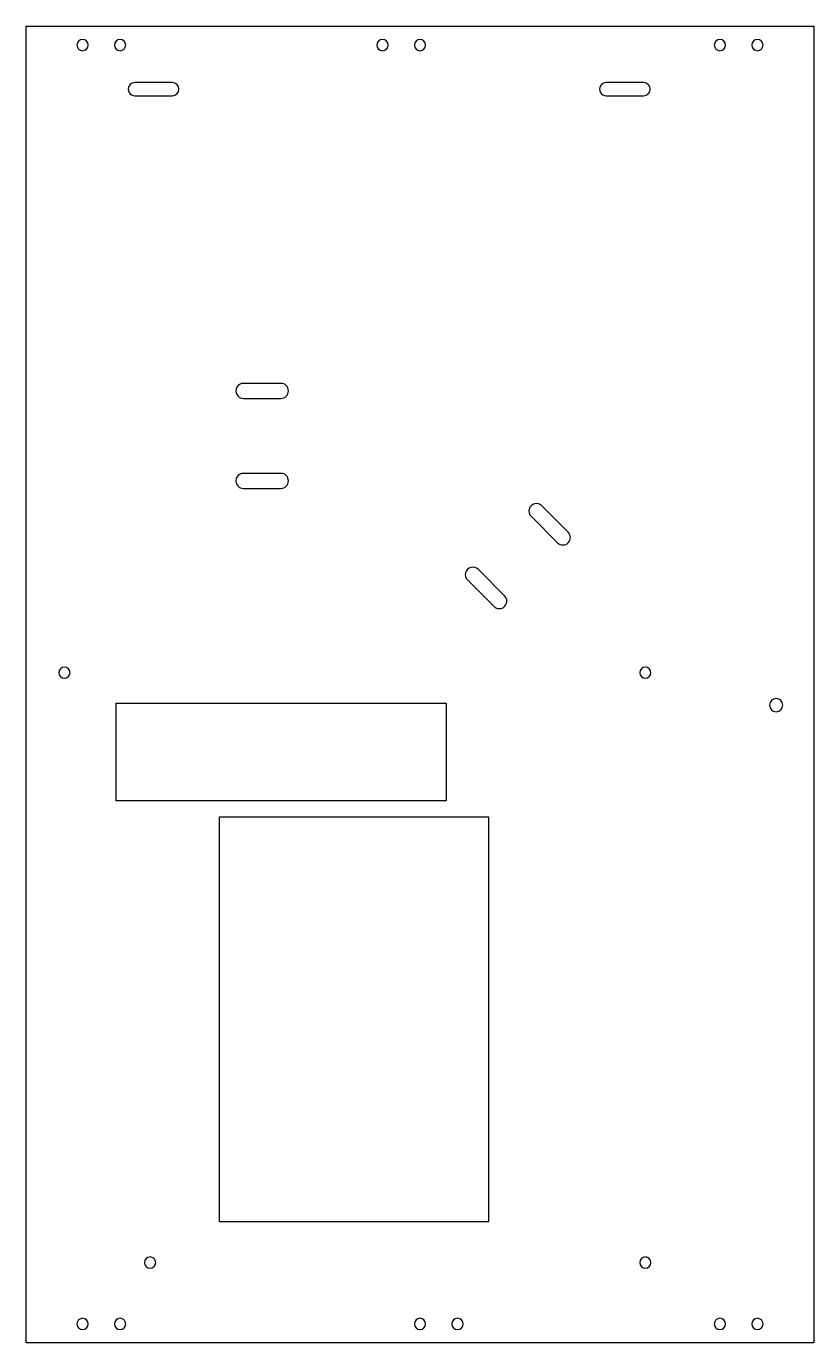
# Model space of a CAD drawing. Header units: millimetres. Extents: x -85 to 125, y -185 to 166.
import ezdxf

# ---------------------------------------------------------------- set-up
doc = ezdxf.new("R2010")
doc.units = ezdxf.units.MM
doc.layers.add('Shape2DView011', color=7, linetype='CONTINUOUS')

msp = doc.modelspace()

# ---------------------------------------------------------------- linework, layer by layer
at = {"layer": 'Shape2DView011'}
for p, q in [((-85, 166), (125, 166)), ((-85, -185), (-85, 166)), ((125, 166), (125, -185)), ((-46.0526, 151), (-56.0526, 151)), ((79.6474, 151), (69.6474, 151)), ((-56.0526, 147.5), (-46.0526, 147.5)), ((69.6474, 147.5), (79.6474, 147.5)), ((-17.1082, 70.8), (-27.1082, 70.8)), ((-27.1082, 66.8), (-17.1082, 66.8)), ((-17.1082, 46.8), (-27.1082, 46.8)), ((-27.1082, 42.8), (-17.1082, 42.8)), ((49.6447, 35.3553), (56.7157, 28.2843)), ((59.5442, 31.1127), (52.4731, 38.1838)), ((42.5736, 14.1421), (35.5025, 21.2132)), ((32.6741, 18.3848), (39.7452, 11.3137)), ((-61, -14.5), (27, -14.5)), ((-61, -40.5), (-61, -14.5)), ((27, -14.5), (27, -40.5)), ((27, -40.5), (-61, -40.5)), ((-33.5, -44.8), (38.3, -44.8)), ((-33.5, -152.8), (-33.5, -44.8)), ((38.3, -44.8), (38.3, -152.8)), ((38.3, -152.8), (-33.5, -152.8)), ((125, -185), (-85, -185))]:
    msp.add_line(p, q, dxfattribs=at)
for centre, major_axis, start_param, end_param in [((-70, 161), (0, -1.5), 0, 6.28318), ((-60, 161), (0, -1.5), 0, 6.28318), ((10, 161), (0, -1.5), 0, 6.28318), ((20, 161), (0, -1.5), 0, 6.28318), ((100, 161), (0, -1.5), 0, 6.28318), ((110, 161), (0, -1.5), 0, 6.28318), ((-56.0526, 149.25), (0, 1.75), -6.28319, -3.14159), ((-46.0526, 149.25), (0, 1.75), -3.14159, 0), ((69.6474, 149.25), (0, 1.75), -6.28319, -3.14159), ((79.6474, 149.25), (0, 1.75), -3.14159, 0), ((-27.1082, 68.8), (0, 2), -6.28319, -3.14159), ((-17.1082, 68.8), (0, 2), -3.14159, 0), ((-27.1082, 44.8), (0, 2), -6.28319, -3.14159), ((-17.1082, 44.8), (0, 2), -3.14159, 0), ((51.0589, 36.7696), (0, 2), -0.785398, -3.92699), ((58.1299, 29.6985), (0, 2), -3.92699, -0.785398), ((34.0883, 19.799), (0, 2), -0.785398, -3.92699), ((41.1594, 12.7279), (0, 2), -3.92699, -0.785398), ((-74.84, -6.35), (0, -1.5), 0, 6.28318), ((80.101, -6.35), (0, -1.5), 0, 6.28318), ((115, -15), (0, 1.75), 0, 6.28318), ((-51.98, -163.65), (0, -1.5), 0, 6.28318), ((80.101, -163.65), (0, -1.5), 0, 6.28318), ((-70, -180), (0, -1.5), 0, 6.28318), ((-60, -180), (0, -1.5), 0, 6.28318), ((20, -180), (0, -1.5), 0, 6.28318), ((30, -180), (0, -1.5), 0, 6.28318), ((100, -180), (0, -1.5), 0, 6.28318), ((110, -180), (0, -1.5), 0, 6.28318)]:
    msp.add_ellipse(centre, major_axis=major_axis, ratio=1, start_param=start_param, end_param=end_param, dxfattribs=at)

doc.saveas('drawing.dxf')
